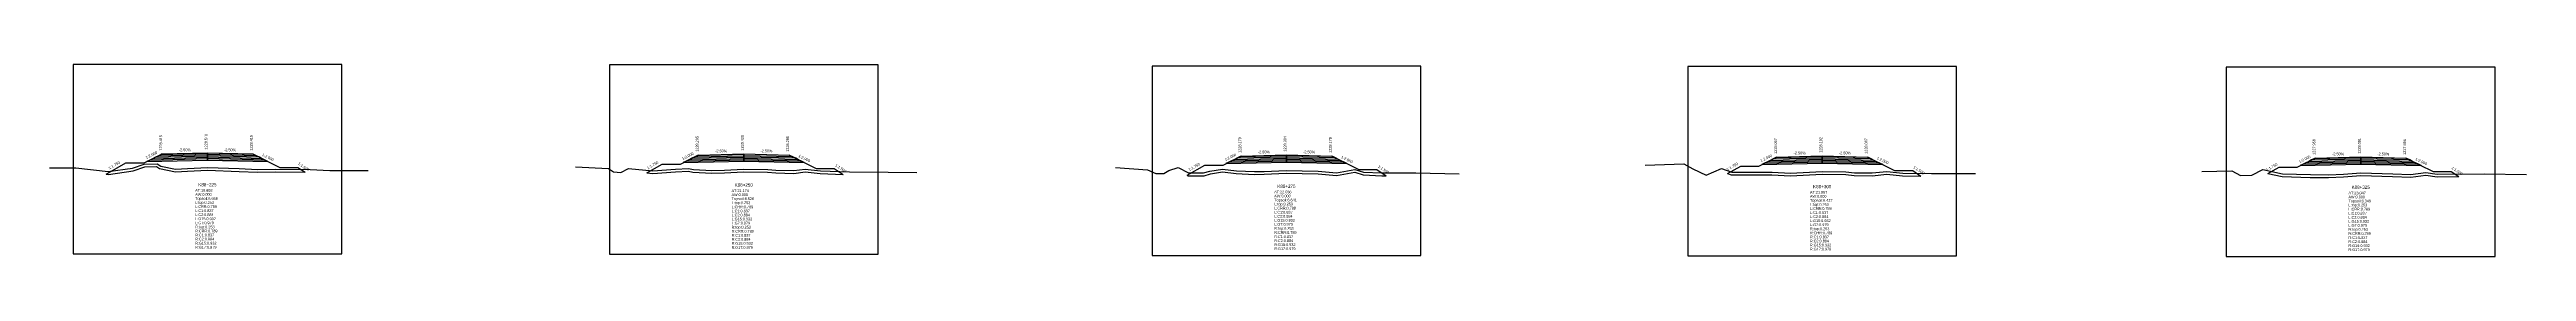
# Model space of a CAD drawing. Extents: x -7 to 78429, y 1189 to 1262.
# Drawn here: x 6454.2 to 6727.8, y 1217 to 1238.3 of the extents above; entities that cross this region are included whole.
import ezdxf
from ezdxf.enums import TextEntityAlignment as Align

# ---------------------------------------------------------------- set-up
doc = ezdxf.new("R2010")
doc.units = 0

msp = doc.modelspace()

# ---------------------------------------------------------------- linework, layer by layer
at = {"layer": 'A4_BORDER', "color": 7}
for points in [[(6456.759, 1217.326), (6486.459, 1217.326), (6486.459, 1238.326), (6456.759, 1238.326), (6456.759, 1217.326)], [(6516.01, 1217.297), (6545.71, 1217.297), (6545.71, 1238.297), (6516.01, 1238.297), (6516.01, 1217.297)], [(6575.962, 1217.155), (6605.662, 1217.155), (6605.662, 1238.155), (6575.962, 1238.155), (6575.962, 1217.155)], [(6635.148, 1217.115), (6664.848, 1217.115), (6664.848, 1238.115), (6635.148, 1238.115), (6635.148, 1217.115)], [(6694.637, 1217.046), (6724.337, 1217.046), (6724.337, 1238.046), (6694.637, 1238.046), (6694.637, 1217.046)]]:
    msp.add_lwpolyline(points, dxfattribs=at)
at = {"layer": 'CLEAR_GROUND', "color": 8}
for points in [[(6460.441, 1226.176), (6460.664, 1226.151), (6463.391, 1226.53), (6464.684, 1226.991), (6465.981, 1227.031), (6466.322, 1226.784), (6468.073, 1226.425), (6469.423, 1226.493), (6471.608, 1226.616), (6475.116, 1226.481), (6477.136, 1226.407), (6479.151, 1226.433), (6482.399, 1226.388)], [(6520.141, 1226.313), (6520.821, 1226.251), (6523.331, 1226.435), (6524.742, 1226.512), (6525.25, 1226.377), (6527.342, 1226.272), (6528.733, 1226.327), (6530.842, 1226.439), (6533.5, 1226.388), (6534.394, 1226.32), (6536.397, 1226.261), (6537.638, 1226.419), (6539.315, 1226.235), (6541.832, 1226.147)], [(6579.841, 1226.053), (6579.936, 1226.004), (6581.708, 1226.005), (6582.409, 1226.201), (6583.763, 1226.417), (6585.261, 1226.259), (6587.29, 1226.152), (6588.342, 1226.155), (6590.781, 1226.267), (6594.317, 1226.216), (6596.345, 1226.022), (6598.349, 1226.379), (6599.28, 1226.113), (6601.334, 1226.005), (6601.823, 1226.005)], [(6639.541, 1226.235), (6639.947, 1226.093), (6642.861, 1226.083), (6644.447, 1226.11), (6646.493, 1225.985), (6649.989, 1226.159), (6652.593, 1226.148), (6653.539, 1226.006), (6655.516, 1226.002), (6657.141, 1226.169), (6658.874, 1225.972), (6660.901, 1225.965)], [(6699.241, 1226.244), (6700.804, 1225.902), (6703.921, 1225.818), (6705.946, 1225.785), (6707.595, 1225.866), (6709.497, 1226.009), (6713.015, 1225.896), (6715.013, 1225.828), (6716.67, 1226.062), (6717.925, 1225.886), (6720.327, 1225.896)]]:
    msp.add_lwpolyline(points, dxfattribs=at)
at = {"layer": 'DESIGN_ROAD_TRIMMED', "color": 1}
for points in [[(6460.441, 1226.176), (6462.609, 1227.415), (6464.609, 1227.415), (6466.609, 1228.415), (6466.609, 1228.415), (6466.504, 1228.362), (6466.504, 1228.362), (6466.188, 1228.204), (6466.188, 1228.204), (6465.872, 1228.047), (6465.872, 1228.047), (6465.556, 1227.889), (6465.556, 1227.889), (6465.24, 1227.731), (6465.24, 1227.731), (6464.925, 1227.573), (6471.609, 1227.74), (6471.609, 1227.89), (6471.609, 1227.89), (6471.609, 1228.04), (6471.609, 1228.04), (6471.609, 1228.19), (6471.609, 1228.19), (6471.609, 1228.34), (6471.609, 1228.34), (6471.609, 1228.49), (6471.609, 1228.49), (6471.609, 1228.54), (6471.609, 1228.54), (6471.609, 1228.54), (6471.609, 1228.54), (6471.609, 1228.54), (6471.609, 1228.49), (6471.609, 1228.49), (6471.609, 1228.34), (6471.609, 1228.34), (6471.609, 1228.19), (6471.609, 1228.19), (6471.609, 1228.04), (6471.609, 1228.04), (6471.609, 1227.89), (6471.609, 1227.89), (6471.609, 1227.74), (6478.293, 1227.573), (6477.977, 1227.731), (6477.977, 1227.731), (6477.661, 1227.889), (6477.661, 1227.889), (6477.346, 1228.047), (6477.346, 1228.047), (6477.03, 1228.204), (6477.03, 1228.204), (6476.714, 1228.362), (6476.714, 1228.362), (6476.609, 1228.415), (6476.609, 1228.415), (6479.609, 1226.915), (6481.609, 1226.915), (6482.399, 1226.388)], [(6520.141, 1226.313), (6521.86, 1227.295), (6523.86, 1227.295), (6525.86, 1228.295), (6525.86, 1228.295), (6525.754, 1228.242), (6525.754, 1228.242), (6525.439, 1228.084), (6525.439, 1228.084), (6525.123, 1227.927), (6525.123, 1227.927), (6524.807, 1227.769), (6524.807, 1227.769), (6524.491, 1227.611), (6524.491, 1227.611), (6524.175, 1227.453), (6530.86, 1227.62), (6530.86, 1227.77), (6530.86, 1227.77), (6530.86, 1227.92), (6530.86, 1227.92), (6530.86, 1228.07), (6530.86, 1228.07), (6530.86, 1228.22), (6530.86, 1228.22), (6530.86, 1228.37), (6530.86, 1228.37), (6530.86, 1228.42), (6530.86, 1228.42), (6530.86, 1228.42), (6530.86, 1228.42), (6530.86, 1228.42), (6530.86, 1228.37), (6530.86, 1228.37), (6530.86, 1228.22), (6530.86, 1228.22), (6530.86, 1228.07), (6530.86, 1228.07), (6530.86, 1227.92), (6530.86, 1227.92), (6530.86, 1227.77), (6530.86, 1227.77), (6530.86, 1227.62), (6537.544, 1227.453), (6537.228, 1227.611), (6537.228, 1227.611), (6536.912, 1227.769), (6536.912, 1227.769), (6536.597, 1227.927), (6536.597, 1227.927), (6536.281, 1228.084), (6536.281, 1228.084), (6535.965, 1228.242), (6535.965, 1228.242), (6535.86, 1228.295), (6535.86, 1228.295), (6538.86, 1226.795), (6540.86, 1226.795), (6541.832, 1226.147)], [(6579.841, 1226.053), (6581.812, 1227.179), (6583.812, 1227.179), (6585.812, 1228.179), (6585.812, 1228.179), (6585.707, 1228.126), (6585.707, 1228.126), (6585.391, 1227.968), (6585.391, 1227.968), (6585.076, 1227.811), (6585.076, 1227.811), (6584.76, 1227.653), (6584.76, 1227.653), (6584.444, 1227.495), (6584.444, 1227.495), (6584.128, 1227.337), (6590.812, 1227.504), (6590.812, 1227.654), (6590.812, 1227.654), (6590.812, 1227.804), (6590.812, 1227.804), (6590.812, 1227.954), (6590.812, 1227.954), (6590.812, 1228.104), (6590.812, 1228.104), (6590.812, 1228.254), (6590.812, 1228.254), (6590.812, 1228.304), (6590.812, 1228.304), (6590.812, 1228.304), (6590.812, 1228.304), (6590.812, 1228.304), (6590.812, 1228.254), (6590.812, 1228.254), (6590.812, 1228.104), (6590.812, 1228.104), (6590.812, 1227.954), (6590.812, 1227.954), (6590.812, 1227.804), (6590.812, 1227.804), (6590.812, 1227.654), (6590.812, 1227.654), (6590.812, 1227.504), (6597.497, 1227.337), (6597.181, 1227.495), (6597.181, 1227.495), (6596.865, 1227.653), (6596.865, 1227.653), (6596.549, 1227.811), (6596.549, 1227.811), (6596.234, 1227.968), (6596.234, 1227.968), (6595.918, 1228.126), (6595.918, 1228.126), (6595.812, 1228.179), (6595.812, 1228.179), (6598.812, 1226.679), (6600.812, 1226.679), (6601.823, 1226.005)], [(6639.541, 1226.235), (6640.998, 1227.067), (6642.998, 1227.067), (6644.998, 1228.067), (6644.998, 1228.067), (6644.893, 1228.014), (6644.893, 1228.014), (6644.577, 1227.856), (6644.577, 1227.856), (6644.261, 1227.699), (6644.261, 1227.699), (6643.945, 1227.541), (6643.945, 1227.541), (6643.629, 1227.383), (6643.629, 1227.383), (6643.314, 1227.225), (6649.998, 1227.392), (6649.998, 1227.542), (6649.998, 1227.542), (6649.998, 1227.692), (6649.998, 1227.692), (6649.998, 1227.842), (6649.998, 1227.842), (6649.998, 1227.992), (6649.998, 1227.992), (6649.998, 1228.142), (6649.998, 1228.142), (6649.998, 1228.192), (6649.998, 1228.192), (6649.998, 1228.192), (6649.998, 1228.192), (6649.998, 1228.192), (6649.998, 1228.142), (6649.998, 1228.142), (6649.998, 1227.992), (6649.998, 1227.992), (6649.998, 1227.842), (6649.998, 1227.842), (6649.998, 1227.692), (6649.998, 1227.692), (6649.998, 1227.542), (6649.998, 1227.542), (6649.998, 1227.392), (6656.682, 1227.225), (6656.366, 1227.383), (6656.366, 1227.383), (6656.051, 1227.541), (6656.051, 1227.541), (6655.735, 1227.699), (6655.735, 1227.699), (6655.419, 1227.856), (6655.419, 1227.856), (6655.103, 1228.014), (6655.103, 1228.014), (6654.998, 1228.067), (6654.998, 1228.067), (6657.998, 1226.567), (6659.998, 1226.567), (6660.901, 1225.965)], [(6699.241, 1226.244), (6700.487, 1226.956), (6702.487, 1226.956), (6704.487, 1227.956), (6704.487, 1227.956), (6704.382, 1227.903), (6704.382, 1227.903), (6704.066, 1227.745), (6704.066, 1227.745), (6703.75, 1227.588), (6703.75, 1227.588), (6703.435, 1227.43), (6703.435, 1227.43), (6703.119, 1227.272), (6703.119, 1227.272), (6702.803, 1227.114), (6709.487, 1227.281), (6709.487, 1227.431), (6709.487, 1227.431), (6709.487, 1227.581), (6709.487, 1227.581), (6709.487, 1227.731), (6709.487, 1227.731), (6709.487, 1227.881), (6709.487, 1227.881), (6709.487, 1228.031), (6709.487, 1228.031), (6709.487, 1228.081), (6709.487, 1228.081), (6709.487, 1228.081), (6709.487, 1228.081), (6709.487, 1228.081), (6709.487, 1228.031), (6709.487, 1228.031), (6709.487, 1227.881), (6709.487, 1227.881), (6709.487, 1227.731), (6709.487, 1227.731), (6709.487, 1227.581), (6709.487, 1227.581), (6709.487, 1227.431), (6709.487, 1227.431), (6709.487, 1227.281), (6716.171, 1227.114), (6715.856, 1227.272), (6715.856, 1227.272), (6715.54, 1227.43), (6715.54, 1227.43), (6715.224, 1227.588), (6715.224, 1227.588), (6714.908, 1227.745), (6714.908, 1227.745), (6714.592, 1227.903), (6714.592, 1227.903), (6714.487, 1227.956), (6714.487, 1227.956), (6717.487, 1226.456), (6719.487, 1226.456), (6720.327, 1225.896)]]:
    msp.add_lwpolyline(points, dxfattribs=at)
at = {"layer": 'FINISHED_ROAD', "color": 2}
for points in [[(6462.609, 1227.415), (6464.609, 1227.415), (6466.609, 1228.415), (6466.609, 1228.415), (6471.609, 1228.54), (6476.609, 1228.415), (6476.609, 1228.415), (6479.609, 1226.915), (6481.609, 1226.915)], [(6521.86, 1227.295), (6523.86, 1227.295), (6525.86, 1228.295), (6525.86, 1228.295), (6530.86, 1228.42), (6535.86, 1228.295), (6535.86, 1228.295), (6538.86, 1226.795), (6540.86, 1226.795)], [(6581.812, 1227.179), (6583.812, 1227.179), (6585.812, 1228.179), (6585.812, 1228.179), (6590.812, 1228.304), (6595.812, 1228.179), (6595.812, 1228.179), (6598.812, 1226.679), (6600.812, 1226.679)], [(6640.998, 1227.067), (6642.998, 1227.067), (6644.998, 1228.067), (6644.998, 1228.067), (6649.998, 1228.192), (6654.998, 1228.067), (6654.998, 1228.067), (6657.998, 1226.567), (6659.998, 1226.567)], [(6700.487, 1226.956), (6702.487, 1226.956), (6704.487, 1227.956), (6704.487, 1227.956), (6709.487, 1228.081), (6714.487, 1227.956), (6714.487, 1227.956), (6717.487, 1226.456), (6719.487, 1226.456)]]:
    msp.add_lwpolyline(points, dxfattribs=at)
at = {"layer": 'LAYER_0', "color": 4}
for points in [[(6466.609, 1228.415), (6466.504, 1228.362), (6471.609, 1228.49), (6471.609, 1228.54)], [(6525.86, 1228.295), (6525.754, 1228.242), (6530.86, 1228.37), (6530.86, 1228.42)], [(6585.812, 1228.179), (6585.707, 1228.126), (6590.812, 1228.254), (6590.812, 1228.304)], [(6644.998, 1228.067), (6644.893, 1228.014), (6649.998, 1228.142), (6649.998, 1228.192)], [(6704.487, 1227.956), (6704.382, 1227.903), (6709.487, 1228.031), (6709.487, 1228.081)]]:
    msp.add_lwpolyline(points, dxfattribs=at)
at = {"layer": 'LAYER_1', "color": 4}
for points in [[(6466.504, 1228.362), (6466.188, 1228.204), (6471.609, 1228.34), (6471.609, 1228.49)], [(6525.754, 1228.242), (6525.439, 1228.084), (6530.86, 1228.22), (6530.86, 1228.37)], [(6585.707, 1228.126), (6585.391, 1227.968), (6590.812, 1228.104), (6590.812, 1228.254)], [(6644.893, 1228.014), (6644.577, 1227.856), (6649.998, 1227.992), (6649.998, 1228.142)], [(6704.382, 1227.903), (6704.066, 1227.745), (6709.487, 1227.881), (6709.487, 1228.031)]]:
    msp.add_lwpolyline(points, dxfattribs=at)
at = {"layer": 'LAYER_10', "color": 6}
for points in [[(6477.661, 1227.889), (6477.977, 1227.731), (6471.609, 1227.89), (6471.609, 1228.04)], [(6536.912, 1227.769), (6537.228, 1227.611), (6530.86, 1227.77), (6530.86, 1227.92)], [(6596.865, 1227.653), (6597.181, 1227.495), (6590.812, 1227.654), (6590.812, 1227.804)], [(6656.051, 1227.541), (6656.366, 1227.383), (6649.998, 1227.542), (6649.998, 1227.692)], [(6715.54, 1227.43), (6715.856, 1227.272), (6709.487, 1227.431), (6709.487, 1227.581)]]:
    msp.add_lwpolyline(points, dxfattribs=at)
at = {"layer": 'LAYER_11', "color": 6}
for points in [[(6477.977, 1227.731), (6478.293, 1227.573), (6471.609, 1227.74), (6471.609, 1227.89)], [(6537.228, 1227.611), (6537.544, 1227.453), (6530.86, 1227.62), (6530.86, 1227.77)], [(6597.181, 1227.495), (6597.497, 1227.337), (6590.812, 1227.504), (6590.812, 1227.654)], [(6656.366, 1227.383), (6656.682, 1227.225), (6649.998, 1227.392), (6649.998, 1227.542)], [(6715.856, 1227.272), (6716.171, 1227.114), (6709.487, 1227.281), (6709.487, 1227.431)]]:
    msp.add_lwpolyline(points, dxfattribs=at)
at = {"layer": 'LAYER_2', "color": 4}
for points in [[(6466.188, 1228.204), (6465.872, 1228.047), (6471.609, 1228.19), (6471.609, 1228.34)], [(6525.439, 1228.084), (6525.123, 1227.927), (6530.86, 1228.07), (6530.86, 1228.22)], [(6585.391, 1227.968), (6585.076, 1227.811), (6590.812, 1227.954), (6590.812, 1228.104)], [(6644.577, 1227.856), (6644.261, 1227.699), (6649.998, 1227.842), (6649.998, 1227.992)], [(6704.066, 1227.745), (6703.75, 1227.588), (6709.487, 1227.731), (6709.487, 1227.881)]]:
    msp.add_lwpolyline(points, dxfattribs=at)
at = {"layer": 'LAYER_3', "color": 4}
for points in [[(6465.872, 1228.047), (6465.556, 1227.889), (6471.609, 1228.04), (6471.609, 1228.19)], [(6525.123, 1227.927), (6524.807, 1227.769), (6530.86, 1227.92), (6530.86, 1228.07)], [(6585.076, 1227.811), (6584.76, 1227.653), (6590.812, 1227.804), (6590.812, 1227.954)], [(6644.261, 1227.699), (6643.945, 1227.541), (6649.998, 1227.692), (6649.998, 1227.842)], [(6703.75, 1227.588), (6703.435, 1227.43), (6709.487, 1227.581), (6709.487, 1227.731)]]:
    msp.add_lwpolyline(points, dxfattribs=at)
at = {"layer": 'LAYER_4', "color": 4}
for points in [[(6465.556, 1227.889), (6465.24, 1227.731), (6471.609, 1227.89), (6471.609, 1228.04)], [(6524.807, 1227.769), (6524.491, 1227.611), (6530.86, 1227.77), (6530.86, 1227.92)], [(6584.76, 1227.653), (6584.444, 1227.495), (6590.812, 1227.654), (6590.812, 1227.804)], [(6643.945, 1227.541), (6643.629, 1227.383), (6649.998, 1227.542), (6649.998, 1227.692)], [(6703.435, 1227.43), (6703.119, 1227.272), (6709.487, 1227.431), (6709.487, 1227.581)]]:
    msp.add_lwpolyline(points, dxfattribs=at)
at = {"layer": 'LAYER_5', "color": 4}
for points in [[(6465.24, 1227.731), (6464.925, 1227.573), (6471.609, 1227.74), (6471.609, 1227.89)], [(6524.491, 1227.611), (6524.175, 1227.453), (6530.86, 1227.62), (6530.86, 1227.77)], [(6584.444, 1227.495), (6584.128, 1227.337), (6590.812, 1227.504), (6590.812, 1227.654)], [(6643.629, 1227.383), (6643.314, 1227.225), (6649.998, 1227.392), (6649.998, 1227.542)], [(6703.119, 1227.272), (6702.803, 1227.114), (6709.487, 1227.281), (6709.487, 1227.431)]]:
    msp.add_lwpolyline(points, dxfattribs=at)
at = {"layer": 'LAYER_6', "color": 6}
for points in [[(6476.609, 1228.415), (6476.714, 1228.362), (6471.609, 1228.49), (6471.609, 1228.54)], [(6535.86, 1228.295), (6535.965, 1228.242), (6530.86, 1228.37), (6530.86, 1228.42)], [(6595.812, 1228.179), (6595.918, 1228.126), (6590.812, 1228.254), (6590.812, 1228.304)], [(6654.998, 1228.067), (6655.103, 1228.014), (6649.998, 1228.142), (6649.998, 1228.192)], [(6714.487, 1227.956), (6714.592, 1227.903), (6709.487, 1228.031), (6709.487, 1228.081)]]:
    msp.add_lwpolyline(points, dxfattribs=at)
at = {"layer": 'LAYER_7', "color": 6}
for points in [[(6476.714, 1228.362), (6477.03, 1228.204), (6471.609, 1228.34), (6471.609, 1228.49)], [(6535.965, 1228.242), (6536.281, 1228.084), (6530.86, 1228.22), (6530.86, 1228.37)], [(6595.918, 1228.126), (6596.234, 1227.968), (6590.812, 1228.104), (6590.812, 1228.254)], [(6655.103, 1228.014), (6655.419, 1227.856), (6649.998, 1227.992), (6649.998, 1228.142)], [(6714.592, 1227.903), (6714.908, 1227.745), (6709.487, 1227.881), (6709.487, 1228.031)]]:
    msp.add_lwpolyline(points, dxfattribs=at)
at = {"layer": 'LAYER_8', "color": 6}
for points in [[(6477.03, 1228.204), (6477.346, 1228.047), (6471.609, 1228.19), (6471.609, 1228.34)], [(6536.281, 1228.084), (6536.597, 1227.927), (6530.86, 1228.07), (6530.86, 1228.22)], [(6596.234, 1227.968), (6596.549, 1227.811), (6590.812, 1227.954), (6590.812, 1228.104)], [(6655.419, 1227.856), (6655.735, 1227.699), (6649.998, 1227.842), (6649.998, 1227.992)], [(6714.908, 1227.745), (6715.224, 1227.588), (6709.487, 1227.731), (6709.487, 1227.881)]]:
    msp.add_lwpolyline(points, dxfattribs=at)
at = {"layer": 'LAYER_9', "color": 6}
for points in [[(6477.346, 1228.047), (6477.661, 1227.889), (6471.609, 1228.04), (6471.609, 1228.19)], [(6536.597, 1227.927), (6536.912, 1227.769), (6530.86, 1227.92), (6530.86, 1228.07)], [(6596.549, 1227.811), (6596.865, 1227.653), (6590.812, 1227.804), (6590.812, 1227.954)], [(6655.735, 1227.699), (6656.051, 1227.541), (6649.998, 1227.692), (6649.998, 1227.842)], [(6715.224, 1227.588), (6715.54, 1227.43), (6709.487, 1227.581), (6709.487, 1227.731)]]:
    msp.add_lwpolyline(points, dxfattribs=at)
at = {"layer": 'NATURAL_GROUND', "color": 3}
for points in [[(6454.167, 1226.875), (6457.06, 1226.871), (6460.661, 1226.453), (6463.319, 1226.823), (6464.628, 1227.289), (6466.074, 1227.334), (6466.446, 1227.065), (6468.096, 1226.727), (6469.407, 1226.793), (6471.606, 1226.916), (6475.127, 1226.781), (6477.14, 1226.707), (6479.151, 1226.733), (6482.971, 1226.68), (6485.115, 1226.562), (6489.353, 1226.573)], [(6512.284, 1227.001), (6515.912, 1226.79), (6516.476, 1226.427), (6517.281, 1226.346), (6518.132, 1226.798), (6520.824, 1226.552), (6523.312, 1226.734), (6524.773, 1226.814), (6525.297, 1226.675), (6527.344, 1226.572), (6528.719, 1226.627), (6530.837, 1226.739), (6533.515, 1226.688), (6534.41, 1226.62), (6536.383, 1226.562), (6537.636, 1226.721), (6539.337, 1226.534), (6542.527, 1226.423), (6546.83, 1226.403), (6549.965, 1226.346)], [(6571.939, 1226.916), (6575.478, 1226.657), (6576.375, 1226.251), (6577.25, 1226.259), (6577.829, 1226.569), (6578.841, 1226.907), (6580.008, 1226.304), (6581.666, 1226.305), (6582.344, 1226.495), (6583.755, 1226.72), (6585.284, 1226.558), (6587.297, 1226.452), (6588.334, 1226.455), (6590.776, 1226.567), (6594.333, 1226.516), (6596.332, 1226.325), (6598.364, 1226.686), (6599.329, 1226.411), (6601.341, 1226.305), (6605.119, 1226.308), (6609.903, 1226.207)], [(6630.424, 1227.166), (6634.699, 1227.317), (6635.715, 1226.759), (6637.194, 1226.054), (6638.873, 1226.786), (6639.998, 1226.393), (6642.859, 1226.383), (6644.454, 1226.41), (6646.495, 1226.285), (6649.982, 1226.459), (6652.616, 1226.448), (6653.562, 1226.306), (6655.501, 1226.302), (6657.143, 1226.471), (6658.892, 1226.272), (6662.071, 1226.261), (6666.923, 1226.252)], [(6691.931, 1226.467), (6695.239, 1226.557), (6696.221, 1226.037), (6697.446, 1226.056), (6698.676, 1226.675), (6700.84, 1226.201), (6703.927, 1226.118), (6705.941, 1226.085), (6707.576, 1226.165), (6709.49, 1226.309), (6713.025, 1226.196), (6714.997, 1226.129), (6716.67, 1226.365), (6717.945, 1226.186), (6723.117, 1226.208), (6727.8, 1226.135)]]:
    msp.add_lwpolyline(points, dxfattribs=at)
at = {"layer": 'STRUCTURE_LEFT', "color": 4}
for points in [[(6466.609, 1228.415), (6466.504, 1228.362), (6466.504, 1228.362), (6466.188, 1228.204), (6466.188, 1228.204), (6465.872, 1228.047), (6465.872, 1228.047), (6465.556, 1227.889), (6465.556, 1227.889), (6465.24, 1227.731), (6465.24, 1227.731), (6464.925, 1227.573), (6471.609, 1227.74), (6471.609, 1227.89), (6471.609, 1227.89), (6471.609, 1228.04), (6471.609, 1228.04), (6471.609, 1228.19), (6471.609, 1228.19), (6471.609, 1228.34), (6471.609, 1228.34), (6471.609, 1228.49), (6471.609, 1228.49), (6471.609, 1228.54), (6471.609, 1228.54)], [(6525.86, 1228.295), (6525.754, 1228.242), (6525.754, 1228.242), (6525.439, 1228.084), (6525.439, 1228.084), (6525.123, 1227.927), (6525.123, 1227.927), (6524.807, 1227.769), (6524.807, 1227.769), (6524.491, 1227.611), (6524.491, 1227.611), (6524.175, 1227.453), (6530.86, 1227.62), (6530.86, 1227.77), (6530.86, 1227.77), (6530.86, 1227.92), (6530.86, 1227.92), (6530.86, 1228.07), (6530.86, 1228.07), (6530.86, 1228.22), (6530.86, 1228.22), (6530.86, 1228.37), (6530.86, 1228.37), (6530.86, 1228.42), (6530.86, 1228.42)], [(6585.812, 1228.179), (6585.707, 1228.126), (6585.707, 1228.126), (6585.391, 1227.968), (6585.391, 1227.968), (6585.076, 1227.811), (6585.076, 1227.811), (6584.76, 1227.653), (6584.76, 1227.653), (6584.444, 1227.495), (6584.444, 1227.495), (6584.128, 1227.337), (6590.812, 1227.504), (6590.812, 1227.654), (6590.812, 1227.654), (6590.812, 1227.804), (6590.812, 1227.804), (6590.812, 1227.954), (6590.812, 1227.954), (6590.812, 1228.104), (6590.812, 1228.104), (6590.812, 1228.254), (6590.812, 1228.254), (6590.812, 1228.304), (6590.812, 1228.304)], [(6644.998, 1228.067), (6644.893, 1228.014), (6644.893, 1228.014), (6644.577, 1227.856), (6644.577, 1227.856), (6644.261, 1227.699), (6644.261, 1227.699), (6643.945, 1227.541), (6643.945, 1227.541), (6643.629, 1227.383), (6643.629, 1227.383), (6643.314, 1227.225), (6649.998, 1227.392), (6649.998, 1227.542), (6649.998, 1227.542), (6649.998, 1227.692), (6649.998, 1227.692), (6649.998, 1227.842), (6649.998, 1227.842), (6649.998, 1227.992), (6649.998, 1227.992), (6649.998, 1228.142), (6649.998, 1228.142), (6649.998, 1228.192), (6649.998, 1228.192)], [(6704.487, 1227.956), (6704.382, 1227.903), (6704.382, 1227.903), (6704.066, 1227.745), (6704.066, 1227.745), (6703.75, 1227.588), (6703.75, 1227.588), (6703.435, 1227.43), (6703.435, 1227.43), (6703.119, 1227.272), (6703.119, 1227.272), (6702.803, 1227.114), (6709.487, 1227.281), (6709.487, 1227.431), (6709.487, 1227.431), (6709.487, 1227.581), (6709.487, 1227.581), (6709.487, 1227.731), (6709.487, 1227.731), (6709.487, 1227.881), (6709.487, 1227.881), (6709.487, 1228.031), (6709.487, 1228.031), (6709.487, 1228.081), (6709.487, 1228.081)]]:
    msp.add_lwpolyline(points, dxfattribs=at)
at = {"layer": 'STRUCTURE_RIGHT', "color": 6}
for points in [[(6471.609, 1228.54), (6471.609, 1228.54), (6471.609, 1228.49), (6471.609, 1228.49), (6471.609, 1228.34), (6471.609, 1228.34), (6471.609, 1228.19), (6471.609, 1228.19), (6471.609, 1228.04), (6471.609, 1228.04), (6471.609, 1227.89), (6471.609, 1227.89), (6471.609, 1227.74), (6478.293, 1227.573), (6477.977, 1227.731), (6477.977, 1227.731), (6477.661, 1227.889), (6477.661, 1227.889), (6477.346, 1228.047), (6477.346, 1228.047), (6477.03, 1228.204), (6477.03, 1228.204), (6476.714, 1228.362), (6476.714, 1228.362), (6476.609, 1228.415)], [(6530.86, 1228.42), (6530.86, 1228.42), (6530.86, 1228.37), (6530.86, 1228.37), (6530.86, 1228.22), (6530.86, 1228.22), (6530.86, 1228.07), (6530.86, 1228.07), (6530.86, 1227.92), (6530.86, 1227.92), (6530.86, 1227.77), (6530.86, 1227.77), (6530.86, 1227.62), (6537.544, 1227.453), (6537.228, 1227.611), (6537.228, 1227.611), (6536.912, 1227.769), (6536.912, 1227.769), (6536.597, 1227.927), (6536.597, 1227.927), (6536.281, 1228.084), (6536.281, 1228.084), (6535.965, 1228.242), (6535.965, 1228.242), (6535.86, 1228.295)], [(6590.812, 1228.304), (6590.812, 1228.304), (6590.812, 1228.254), (6590.812, 1228.254), (6590.812, 1228.104), (6590.812, 1228.104), (6590.812, 1227.954), (6590.812, 1227.954), (6590.812, 1227.804), (6590.812, 1227.804), (6590.812, 1227.654), (6590.812, 1227.654), (6590.812, 1227.504), (6597.497, 1227.337), (6597.181, 1227.495), (6597.181, 1227.495), (6596.865, 1227.653), (6596.865, 1227.653), (6596.549, 1227.811), (6596.549, 1227.811), (6596.234, 1227.968), (6596.234, 1227.968), (6595.918, 1228.126), (6595.918, 1228.126), (6595.812, 1228.179)], [(6649.998, 1228.192), (6649.998, 1228.192), (6649.998, 1228.142), (6649.998, 1228.142), (6649.998, 1227.992), (6649.998, 1227.992), (6649.998, 1227.842), (6649.998, 1227.842), (6649.998, 1227.692), (6649.998, 1227.692), (6649.998, 1227.542), (6649.998, 1227.542), (6649.998, 1227.392), (6656.682, 1227.225), (6656.366, 1227.383), (6656.366, 1227.383), (6656.051, 1227.541), (6656.051, 1227.541), (6655.735, 1227.699), (6655.735, 1227.699), (6655.419, 1227.856), (6655.419, 1227.856), (6655.103, 1228.014), (6655.103, 1228.014), (6654.998, 1228.067)], [(6709.487, 1228.081), (6709.487, 1228.081), (6709.487, 1228.031), (6709.487, 1228.031), (6709.487, 1227.881), (6709.487, 1227.881), (6709.487, 1227.731), (6709.487, 1227.731), (6709.487, 1227.581), (6709.487, 1227.581), (6709.487, 1227.431), (6709.487, 1227.431), (6709.487, 1227.281), (6716.171, 1227.114), (6715.856, 1227.272), (6715.856, 1227.272), (6715.54, 1227.43), (6715.54, 1227.43), (6715.224, 1227.588), (6715.224, 1227.588), (6714.908, 1227.745), (6714.908, 1227.745), (6714.592, 1227.903), (6714.592, 1227.903), (6714.487, 1227.956)]]:
    msp.add_lwpolyline(points, dxfattribs=at)

# ---------------------------------------------------------------- texts
at = {"layer": 'INFO_TEXT'}
for s, p in [('AT:19.693', (6470.259, 1224.226)), ('AW:0.000', (6470.259, 1223.776)), ('Topsoil:6.658', (6470.259, 1223.326)), ('L:top:0.253', (6470.259, 1222.876)), ('AT:21.174', (6529.51, 1224.197)), ('AW:0.000', (6529.51, 1223.747)), ('Topsoil:6.526', (6529.51, 1223.297)), ('L:top:0.253', (6529.51, 1222.847)), ('AT:22.036', (6589.462, 1224.055)), ('AW:0.000', (6589.462, 1223.605)), ('Topsoil:6.641', (6589.462, 1223.155)), ('AT:21.987', (6648.648, 1224.015)), ('AW:0.000', (6648.648, 1223.565)), ('Topsoil:6.427', (6648.648, 1223.115)), ('AT:23.047', (6708.137, 1223.946)), ('AW:0.000', (6708.137, 1223.496)), ('Topsoil:6.349', (6708.137, 1223.046)), ('L:CRR:0.789', (6470.259, 1222.426)), ('L:C1:0.837', (6470.259, 1221.976)), ('L:C2:0.884', (6470.259, 1221.526)), ('L:G15:0.932', (6470.259, 1221.076)), ('L:G7:0.979', (6470.259, 1220.626)), ('R:top:0.253', (6470.259, 1220.176)), ('L:CRR:0.789', (6529.51, 1222.397)), ('L:C1:0.837', (6529.51, 1221.947)), ('L:C2:0.884', (6529.51, 1221.497)), ('L:G15:0.932', (6529.51, 1221.047)), ('L:G7:0.979', (6529.51, 1220.597)), ('R:top:0.253', (6529.51, 1220.147)), ('L:top:0.253', (6589.462, 1222.705)), ('L:CRR:0.789', (6589.462, 1222.255)), ('L:C1:0.837', (6589.462, 1221.805)), ('L:C2:0.884', (6589.462, 1221.355)), ('L:G15:0.932', (6589.462, 1220.905)), ('L:G7:0.979', (6589.462, 1220.455)), ('L:top:0.253', (6648.648, 1222.665)), ('L:CRR:0.789', (6648.648, 1222.215)), ('L:C1:0.837', (6648.648, 1221.765)), ('L:C2:0.884', (6648.648, 1221.315)), ('L:G15:0.932', (6648.648, 1220.865)), ('L:G7:0.979', (6648.648, 1220.415)), ('L:top:0.253', (6708.137, 1222.596)), ('L:CRR:0.789', (6708.137, 1222.146)), ('L:C1:0.837', (6708.137, 1221.696)), ('L:C2:0.884', (6708.137, 1221.246)), ('L:G15:0.932', (6708.137, 1220.796)), ('L:G7:0.979', (6708.137, 1220.346)), ('R:CRR:0.789', (6470.259, 1219.726)), ('R:C1:0.837', (6470.259, 1219.276)), ('R:C2:0.884', (6470.259, 1218.826)), ('R:G15:0.932', (6470.259, 1218.376)), ('R:G17:0.979', (6470.259, 1217.926)), ('R:CRR:0.789', (6529.51, 1219.697)), ('R:C1:0.837', (6529.51, 1219.247)), ('R:C2:0.884', (6529.51, 1218.797)), ('R:G15:0.932', (6529.51, 1218.347)), ('R:G17:0.979', (6529.51, 1217.897)), ('R:top:0.253', (6589.462, 1220.005)), ('R:CRR:0.789', (6589.462, 1219.555)), ('R:C1:0.837', (6589.462, 1219.105)), ('R:C2:0.884', (6589.462, 1218.655)), ('R:G15:0.932', (6589.462, 1218.205)), ('R:G17:0.979', (6589.462, 1217.755)), ('R:top:0.253', (6648.648, 1219.965)), ('R:CRR:0.789', (6648.648, 1219.515)), ('R:C1:0.837', (6648.648, 1219.065)), ('R:C2:0.884', (6648.648, 1218.615)), ('R:G15:0.932', (6648.648, 1218.165)), ('R:G17:0.979', (6648.648, 1217.715)), ('R:top:0.253', (6708.137, 1219.896)), ('R:CRR:0.789', (6708.137, 1219.446)), ('R:C1:0.837', (6708.137, 1218.996)), ('R:C2:0.884', (6708.137, 1218.546)), ('R:G15:0.932', (6708.137, 1218.096)), ('R:G17:0.979', (6708.137, 1217.646))]:
    msp.add_text(s, height=0.3, dxfattribs=at).set_placement(p)
at = {"layer": 'LEFT_TEXT_H'}
for s, p in [('1228.415', (6466.609, 1228.775)), ('1228.295', (6525.86, 1228.655)), ('1228.179', (6585.812, 1228.539)), ('1228.067', (6644.998, 1228.427)), ('1227.956', (6704.487, 1228.316))]:
    msp.add_text(s, height=0.3, rotation=90, dxfattribs=at).set_placement(p)
at = {"layer": 'POINT_TEXT_H'}
for s, p in [('1228.540', (6471.609, 1228.9)), ('1228.420', (6530.86, 1228.78)), ('1228.304', (6590.812, 1228.664)), ('1228.192', (6649.998, 1228.552)), ('1228.081', (6709.487, 1228.441))]:
    msp.add_text(s, height=0.3, rotation=90, dxfattribs=at).set_placement(p)
at = {"layer": 'RIGHT_TEXT_H'}
for s, p in [('1228.415', (6476.609, 1228.775)), ('1228.295', (6535.86, 1228.655)), ('1228.179', (6595.812, 1228.539)), ('1228.067', (6654.998, 1228.427)), ('1227.956', (6714.487, 1228.316))]:
    msp.add_text(s, height=0.3, rotation=90, dxfattribs=at).set_placement(p)
at = {"layer": 'SLOPE_left'}
for s, rotation, p in [('1:2.000', 26.565, (6465.528, 1228.076)), ('1:1.750', 29.745, (6461.436, 1226.952)), ('1:1.750', 29.745, (6520.911, 1226.96)), ('1:2.000', 26.565, (6524.779, 1227.956)), ('1:1.750', 29.745, (6580.738, 1226.772)), ('1:2.000', 26.565, (6584.732, 1227.84)), ('1:1.750', 29.745, (6640.18, 1226.807)), ('1:2.000', 26.565, (6643.917, 1227.728)), ('1:1.750', 29.745, (6699.775, 1226.756)), ('1:2.000', 26.565, (6703.407, 1227.617))]:
    msp.add_text(s, height=0.3, rotation=rotation, dxfattribs=at).set_placement(p, align=Align.BOTTOM_CENTER)
at = {"layer": 'SLOPE_right'}
for s, rotation, p in [('1:2.000', -26.565, (6478.189, 1227.826)), ('1:1.500', -33.69, (6482.104, 1226.801)), ('1:2.000', -26.565, (6537.44, 1227.706)), ('1:1.500', -33.69, (6541.446, 1226.621)), ('1:2.000', -26.565, (6597.393, 1227.59)), ('1:1.500', -33.69, (6601.418, 1226.492)), ('1:2.000', -26.565, (6656.578, 1227.478)), ('1:1.500', -33.69, (6660.549, 1226.416)), ('1:2.000', -26.565, (6716.068, 1227.367)), ('1:1.500', -33.69, (6720.007, 1226.326))]:
    msp.add_text(s, height=0.3, rotation=rotation, dxfattribs=at).set_placement(p, align=Align.BOTTOM_CENTER)
at = {"layer": 'SLOPE_TEXT'}
for p in [(6469.109, 1228.717), (6474.109, 1228.717), (6528.36, 1228.598), (6533.36, 1228.598), (6588.312, 1228.482), (6593.312, 1228.482), (6647.498, 1228.37), (6652.498, 1228.37), (6706.987, 1228.258), (6711.987, 1228.258)]:
    msp.add_text('-2.50%', height=0.3, dxfattribs=at).set_placement(p, align=Align.CENTER)
at = {"layer": 'STATION_TITLE'}
for s, p in [('K88+225', (6471.609, 1224.826)), ('K88+250', (6530.86, 1224.797)), ('K88+275', (6590.812, 1224.655)), ('K88+300', (6649.998, 1224.615)), ('K88+325', (6709.487, 1224.546))]:
    msp.add_text(s, height=0.36, dxfattribs=at).set_placement(p, align=Align.CENTER)

doc.saveas('drawing.dxf')
